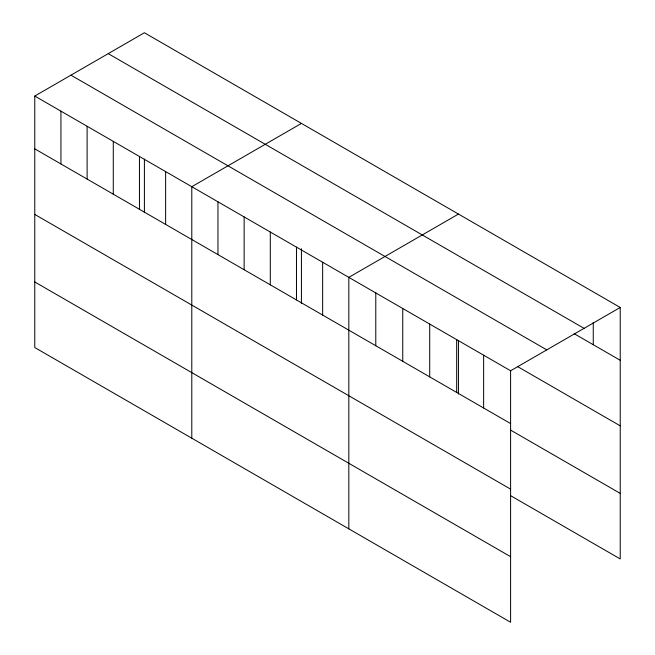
<?xml version="1.0" encoding="UTF-8"?>
<svg xmlns="http://www.w3.org/2000/svg" width="655" height="655" viewBox="0 0 655 655"><rect width="100%" height="100%" fill="white"/><g stroke="black" fill="none" stroke-linecap="round" stroke-linejoin="round"><path stroke-width="0.98" d="M34.772 96.048L510.597 370.763L510.597 622.25L34.772 347.535L34.772 96.048L144.403 32.75L620.228 307.465L620.228 558.952L510.638 495.679M301.423 123.41L191.792 186.7L191.792 438.187M458.451 214.062L348.82 277.36L348.82 528.847M510.597 370.763L620.228 307.465M108.222 53.636L584.055 328.351M574.132 333.665L620.228 360.283M70.945 75.161L546.778 349.876M517.597 366.587L620.228 425.84M34.772 148.857L510.597 423.572M510.638 430.122L620.228 493.395M34.772 214.422L510.597 489.138M34.772 281.969L510.597 556.684M593.266 322.366L593.266 344.71M483.636 355.198L483.636 408.008M458.451 340.387L458.451 394.032M456.674 339.626L456.674 392.443M429.705 324.061L429.705 376.871M402.743 308.497L402.743 361.306M375.782 292.924L375.782 345.742M322.645 262.246L322.645 315.063M301.423 248.736L301.423 303.371M296.478 247.14L296.478 299.949M270.302 232.034L270.302 284.843M244.135 216.92L244.135 269.737M217.968 201.814L217.968 254.623M165.625 171.594L165.625 224.403M144.403 159.075L144.403 212.711M139.45 156.48L139.45 209.297M113.282 141.374L113.282 194.183M87.115 126.268L87.115 179.077M60.94 111.153L60.94 163.971"/></g></svg>
